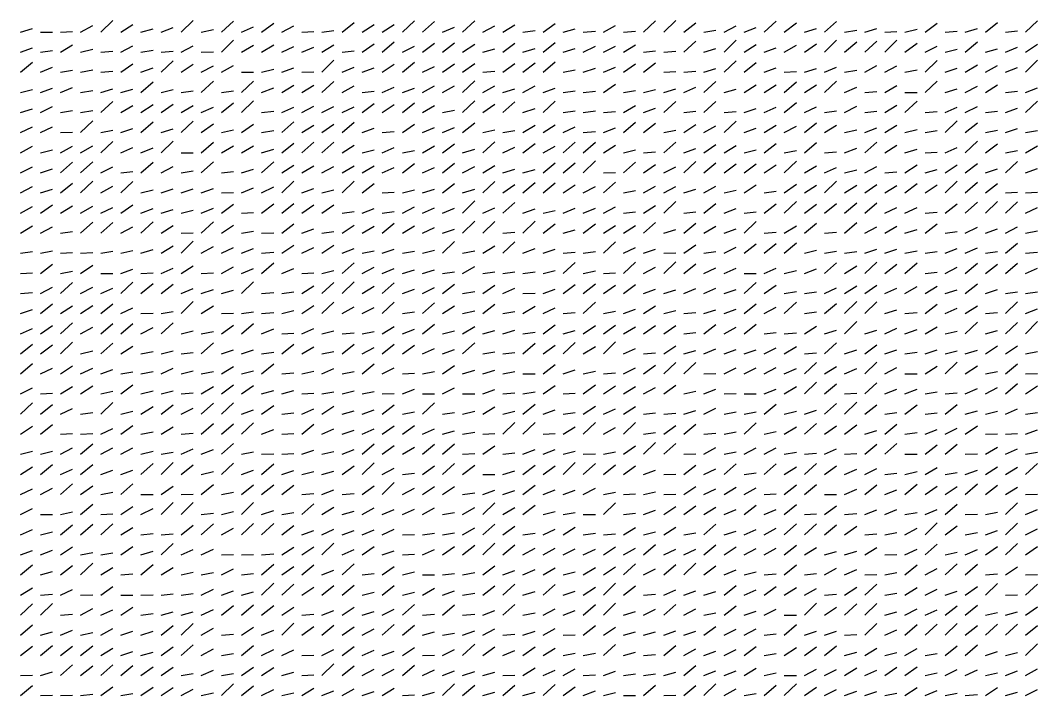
# Model space of a CAD drawing. Header units: metres. Extents: x -2 to 998, y 0 to 1382.
# Drawn here: x 745 to 998, y 0 to 167.9 of the extents above; entities that cross this region are included whole.
import ezdxf

# ---------------------------------------------------------------- set-up
doc = ezdxf.new("R2010")
doc.units = ezdxf.units.M

msp = doc.modelspace()

# ---------------------------------------------------------------- linework, layer by layer
for p, q in [((765, 165), (768, 167.9)), ((785, 165), (788, 167.9)), ((795, 165), (798, 167.7)), ((805, 165), (808, 167.2)), ((825, 165), (828, 167.4)), ((840, 165), (843, 167.8)), ((845, 165), (848, 167.6)), ((855, 165), (858, 167.8)), ((875, 165), (878, 167.1)), ((900, 165), (903, 167.8)), ((905, 165), (908, 167.9)), ((910, 165), (913, 167.3)), ((930, 165), (933, 167.7)), ((935, 165), (938, 167.3)), ((945, 165), (948, 167.6)), ((970, 165), (973, 167.2)), ((985, 165), (988, 167.4)), ((995, 165), (998, 167.8)), ((745, 165), (748, 165.9)), ((750, 165), (753, 165)), ((755, 165), (758, 165.1)), ((760, 165), (763, 166.6)), ((770, 165), (773, 166.9)), ((775, 165), (778, 165.8)), ((780, 165), (783, 166.1)), ((790, 165), (793, 165.6)), ((800, 165), (803, 166.3)), ((810, 165), (813, 166.5)), ((815, 165), (818, 165.1)), ((820, 165), (823, 165.4)), ((830, 165), (833, 166.9)), ((835, 165), (838, 166.9)), ((850, 165), (853, 166.2)), ((860, 165), (863, 166.5)), ((865, 165), (868, 166.8)), ((870, 165), (873, 165.4)), ((880, 165), (883, 165.8)), ((885, 165), (888, 165.2)), ((890, 165), (893, 166.6)), ((895, 165), (898, 165.2)), ((915, 165), (918, 165.5)), ((920, 165), (923, 166.5)), ((925, 165), (928, 166.1)), ((940, 165), (943, 165.9)), ((950, 165), (953, 165.5)), ((955, 165), (958, 165.9)), ((960, 165), (963, 165.1)), ((965, 165), (968, 165.7)), ((975, 165), (978, 165.2)), ((980, 165), (983, 165.9)), ((990, 165), (993, 165.3)), ((795, 160), (798, 163)), ((830, 160), (833, 162.1)), ((835, 160), (838, 162.6)), ((845, 160), (848, 162.2)), ((850, 160), (853, 162.3)), ((855, 160), (858, 162)), ((865, 160), (868, 162.2)), ((875, 160), (878, 162.4)), ((910, 160), (913, 162.7)), ((920, 160), (923, 163)), ((940, 160), (943, 162.1)), ((945, 160), (948, 163)), ((950, 160), (953, 162.6)), ((955, 160), (958, 162.7)), ((960, 160), (963, 163)), ((965, 160), (968, 162.2)), ((980, 160), (983, 162.6)), ((995, 160), (998, 162)), ((745, 160), (748, 161.1)), ((750, 160), (753, 160.4)), ((755, 160), (758, 161.8)), ((760, 160), (763, 160.7)), ((765, 160), (768, 160.2)), ((770, 160), (773, 161.6)), ((775, 160), (778, 160.5)), ((780, 160), (783, 160.2)), ((785, 160), (788, 161.6)), ((790, 160), (793, 160.1)), ((800, 160), (803, 161.7)), ((805, 160), (808, 161.8)), ((810, 160), (813, 161.4)), ((815, 160), (818, 161.2)), ((820, 160), (823, 161.8)), ((825, 160), (828, 160.3)), ((840, 160), (843, 161.5)), ((860, 160), (863, 160.8)), ((870, 160), (873, 160.9)), ((880, 160), (883, 160.9)), ((885, 160), (888, 161.5)), ((890, 160), (893, 161.5)), ((895, 160), (898, 161.8)), ((900, 160), (903, 160.3)), ((905, 160), (908, 160.2)), ((915, 160), (918, 160.9)), ((925, 160), (928, 161.9)), ((930, 160), (933, 161.1)), ((935, 160), (938, 161.7)), ((970, 160), (973, 161.5)), ((975, 160), (978, 160.7)), ((985, 160), (988, 160.8)), ((990, 160), (993, 161.2)), ((745, 155), (748, 157.5)), ((770, 155), (773, 157.1)), ((780, 155), (783, 157.8)), ((785, 155), (788, 157)), ((820, 155), (823, 158)), ((835, 155), (838, 157)), ((840, 155), (843, 157.5)), ((850, 155), (853, 157.1)), ((855, 155), (858, 157.2)), ((865, 155), (868, 157.2)), ((870, 155), (873, 157.3)), ((875, 155), (878, 157.6)), ((895, 155), (898, 157.1)), ((900, 155), (903, 157.3)), ((920, 155), (923, 157.8)), ((925, 155), (928, 157.4)), ((970, 155), (973, 157.9)), ((995, 155), (998, 158)), ((750, 155), (753, 156.3)), ((755, 155), (758, 155.5)), ((760, 155), (763, 155.6)), ((765, 155), (768, 155.3)), ((775, 155), (778, 156.1)), ((790, 155), (793, 156.6)), ((795, 155), (798, 156.7)), ((800, 155), (803, 155)), ((805, 155), (808, 155.8)), ((810, 155), (813, 156.1)), ((815, 155), (818, 155.1)), ((825, 155), (828, 156.3)), ((830, 155), (833, 156.1)), ((845, 155), (848, 156.4)), ((860, 155), (863, 155.3)), ((880, 155), (883, 155.6)), ((885, 155), (888, 156)), ((890, 155), (893, 156.3)), ((905, 155), (908, 155.2)), ((910, 155), (913, 155.3)), ((915, 155), (918, 155.9)), ((930, 155), (933, 156.1)), ((935, 155), (938, 155.2)), ((940, 155), (943, 155.9)), ((945, 155), (948, 156.3)), ((950, 155), (953, 155.5)), ((955, 155), (958, 156.7)), ((960, 155), (963, 156.6)), ((965, 155), (968, 155.6)), ((975, 155), (978, 156)), ((980, 155), (983, 156.8)), ((985, 155), (988, 156.7)), ((990, 155), (993, 156.2)), ((775, 150), (778, 152.6)), ((790, 150), (793, 152.8)), ((800, 150), (803, 152.8)), ((810, 150), (813, 151.8)), ((815, 150), (818, 151.8)), ((820, 150), (823, 152.7)), ((855, 150), (858, 152.9)), ((890, 150), (893, 152)), ((915, 150), (918, 152.7)), ((925, 150), (928, 151.9)), ((930, 150), (933, 151.9)), ((935, 150), (938, 152.6)), ((940, 150), (943, 151.9)), ((945, 150), (948, 152.8)), ((970, 150), (973, 152.8)), ((985, 150), (988, 151.9)), ((745, 150), (748, 150.7)), ((750, 150), (753, 151)), ((755, 150), (758, 151.2)), ((760, 150), (763, 150.5)), ((765, 150), (768, 150.9)), ((770, 150), (773, 150.8)), ((780, 150), (783, 150.7)), ((785, 150), (788, 150.4)), ((795, 150), (798, 150.4)), ((805, 150), (808, 151.1)), ((825, 150), (828, 151.6)), ((830, 150), (833, 150.3)), ((835, 150), (838, 151.3)), ((840, 150), (843, 151)), ((845, 150), (848, 151.6)), ((850, 150), (853, 151.6)), ((860, 150), (863, 151.6)), ((865, 150), (868, 150.9)), ((870, 150), (873, 151.6)), ((875, 150), (878, 151)), ((880, 150), (883, 150.4)), ((885, 150), (888, 150.3)), ((895, 150), (898, 150.5)), ((900, 150), (903, 150.7)), ((905, 150), (908, 150.9)), ((910, 150), (913, 151.3)), ((920, 150), (923, 150.8)), ((950, 150), (953, 151.3)), ((955, 150), (958, 150.2)), ((960, 150), (963, 151.7)), ((965, 150), (968, 150)), ((975, 150), (978, 150.9)), ((980, 150), (983, 151.5)), ((990, 150), (993, 150.3)), ((995, 150), (998, 151.1)), ((765, 145), (768, 147.7)), ((775, 145), (778, 147)), ((780, 145), (783, 147.1)), ((795, 145), (798, 147.4)), ((800, 145), (803, 147.9)), ((830, 145), (833, 147.2)), ((835, 145), (838, 147)), ((840, 145), (843, 147.4)), ((855, 145), (858, 147.9)), ((860, 145), (863, 147.1)), ((865, 145), (868, 147.6)), ((875, 145), (878, 147.8)), ((905, 145), (908, 147.7)), ((915, 145), (918, 147.7)), ((935, 145), (938, 147.5)), ((960, 145), (963, 146.8)), ((965, 145), (968, 147.8)), ((995, 145), (998, 147.8)), ((745, 145), (748, 145.9)), ((750, 145), (753, 146.5)), ((755, 145), (758, 145.5)), ((760, 145), (763, 145.5)), ((770, 145), (773, 146.7)), ((785, 145), (788, 146.7)), ((790, 145), (793, 146.3)), ((805, 145), (808, 145.3)), ((810, 145), (813, 146.3)), ((815, 145), (818, 146.6)), ((820, 145), (823, 146.5)), ((825, 145), (828, 146.4)), ((845, 145), (848, 146.7)), ((850, 145), (853, 145.6)), ((870, 145), (873, 146)), ((880, 145), (883, 145.4)), ((885, 145), (888, 145.4)), ((890, 145), (893, 145.2)), ((895, 145), (898, 146.7)), ((900, 145), (903, 146.1)), ((910, 145), (913, 145.3)), ((920, 145), (923, 145.2)), ((925, 145), (928, 146)), ((930, 145), (933, 146.3)), ((940, 145), (943, 146.4)), ((945, 145), (948, 145.4)), ((950, 145), (953, 146.6)), ((955, 145), (958, 145.3)), ((970, 145), (973, 145.2)), ((975, 145), (978, 146.3)), ((980, 145), (983, 146.5)), ((985, 145), (988, 145.3)), ((990, 145), (993, 146.1)), ((760, 140), (763, 142.9)), ((775, 140), (778, 142.7)), ((785, 140), (788, 142.8)), ((790, 140), (793, 142.2)), ((800, 140), (803, 142.1)), ((810, 140), (813, 142.7)), ((815, 140), (818, 141.8)), ((820, 140), (823, 142.1)), ((825, 140), (828, 142.6)), ((840, 140), (843, 142.1)), ((855, 140), (858, 142.4)), ((870, 140), (873, 141.8)), ((875, 140), (878, 141.9)), ((895, 140), (898, 142.6)), ((900, 140), (903, 142.3)), ((910, 140), (913, 142)), ((915, 140), (918, 141.7)), ((920, 140), (923, 142.8)), ((930, 140), (933, 141.8)), ((940, 140), (943, 142.4)), ((945, 140), (948, 141.8)), ((960, 140), (963, 141.8)), ((975, 140), (978, 142.9)), ((980, 140), (983, 142.4)), ((745, 140), (748, 141.4)), ((750, 140), (753, 141.4)), ((755, 140), (758, 140.1)), ((765, 140), (768, 140.6)), ((770, 140), (773, 141)), ((780, 140), (783, 140.9)), ((795, 140), (798, 140.7)), ((805, 140), (808, 140.5)), ((830, 140), (833, 141.1)), ((835, 140), (838, 140.3)), ((845, 140), (848, 141.3)), ((850, 140), (853, 141.3)), ((860, 140), (863, 140.7)), ((865, 140), (868, 140.5)), ((880, 140), (883, 141.4)), ((885, 140), (888, 140.3)), ((890, 140), (893, 141.2)), ((905, 140), (908, 140.6)), ((925, 140), (928, 141.1)), ((935, 140), (938, 141.6)), ((950, 140), (953, 140.7)), ((955, 140), (958, 141.2)), ((965, 140), (968, 140.8)), ((970, 140), (973, 140.5)), ((985, 140), (988, 140.6)), ((990, 140), (993, 141)), ((995, 140), (998, 140.5)), ((760, 135), (763, 136.7)), ((765, 135), (768, 137.8)), ((780, 135), (783, 137.9)), ((790, 135), (793, 137.6)), ((795, 135), (798, 136.7)), ((800, 135), (803, 136.7)), ((810, 135), (813, 137.4)), ((815, 135), (818, 137.6)), ((820, 135), (823, 137.6)), ((825, 135), (828, 136.9)), ((845, 135), (848, 136.7)), ((850, 135), (853, 137.2)), ((860, 135), (863, 137.7)), ((870, 135), (873, 137.3)), ((880, 135), (883, 137.6)), ((885, 135), (888, 137.6)), ((890, 135), (893, 136.9)), ((905, 135), (908, 137.6)), ((915, 135), (918, 137)), ((920, 135), (923, 136.8)), ((930, 135), (933, 137.3)), ((940, 135), (943, 137.5)), ((955, 135), (958, 137.6)), ((960, 135), (963, 136.9)), ((980, 135), (983, 137.9)), ((985, 135), (988, 137.2)), ((995, 135), (998, 136.7)), ((745, 135), (748, 136.6)), ((750, 135), (753, 135.7)), ((755, 135), (758, 136.6)), ((770, 135), (773, 136.3)), ((775, 135), (778, 136.2)), ((785, 135), (788, 135)), ((805, 135), (808, 135.9)), ((830, 135), (833, 135.7)), ((835, 135), (838, 136.3)), ((840, 135), (843, 135.5)), ((855, 135), (858, 135.9)), ((865, 135), (868, 136.4)), ((875, 135), (878, 136.6)), ((895, 135), (898, 135.7)), ((900, 135), (903, 135.2)), ((910, 135), (913, 136)), ((925, 135), (928, 135.7)), ((935, 135), (938, 135.5)), ((945, 135), (948, 135.2)), ((950, 135), (953, 136.1)), ((965, 135), (968, 135.9)), ((970, 135), (973, 135.1)), ((975, 135), (978, 136.3)), ((990, 135), (993, 135.5)), ((755, 130), (758, 132.6)), ((760, 130), (763, 132.7)), ((775, 130), (778, 132.6)), ((780, 130), (783, 131.6)), ((790, 130), (793, 132.7)), ((805, 130), (808, 132.7)), ((810, 130), (813, 131.9)), ((815, 130), (818, 131.7)), ((820, 130), (823, 131.6)), ((825, 130), (828, 131.7)), ((830, 130), (833, 131.7)), ((840, 130), (843, 132.3)), ((850, 130), (853, 132.4)), ((855, 130), (858, 131.6)), ((860, 130), (863, 131.8)), ((875, 130), (878, 132.5)), ((880, 130), (883, 132.5)), ((885, 130), (888, 133)), ((895, 130), (898, 132.6)), ((900, 130), (903, 132.1)), ((910, 130), (913, 132.8)), ((915, 130), (918, 132.5)), ((920, 130), (923, 132.2)), ((925, 130), (928, 132.2)), ((930, 130), (933, 132)), ((935, 130), (938, 132.9)), ((940, 130), (943, 131.7)), ((955, 130), (958, 131.6)), ((965, 130), (968, 132)), ((975, 130), (978, 132)), ((980, 130), (983, 132.3)), ((990, 130), (993, 132.8)), ((745, 130), (748, 131.5)), ((750, 130), (753, 131)), ((765, 130), (768, 131.5)), ((770, 130), (773, 130.3)), ((785, 130), (788, 130.5)), ((795, 130), (798, 130.3)), ((800, 130), (803, 130.9)), ((835, 130), (838, 131.3)), ((845, 130), (848, 131.3)), ((865, 130), (868, 130.9)), ((870, 130), (873, 130.8)), ((890, 130), (893, 130.1)), ((905, 130), (908, 131.5)), ((945, 130), (948, 131.3)), ((950, 130), (953, 130.7)), ((960, 130), (963, 130.2)), ((970, 130), (973, 130.8)), ((985, 130), (988, 131)), ((995, 130), (998, 131.1)), ((745, 125), (748, 126.6)), ((755, 125), (758, 127.4)), ((760, 125), (763, 127.9)), ((765, 125), (768, 126.7)), ((770, 125), (773, 127.8)), ((805, 125), (808, 126.5)), ((810, 125), (813, 127.9)), ((825, 125), (828, 127.9)), ((830, 125), (833, 127.3)), ((850, 125), (853, 127.3)), ((860, 125), (863, 127.8)), ((865, 125), (868, 127.1)), ((870, 125), (873, 127.6)), ((875, 125), (878, 127.5)), ((880, 125), (883, 127)), ((885, 125), (888, 126.6)), ((890, 125), (893, 127.7)), ((900, 125), (903, 126.7)), ((905, 125), (908, 126.6)), ((915, 125), (918, 126.7)), ((925, 125), (928, 127)), ((935, 125), (938, 127.2)), ((940, 125), (943, 126.9)), ((945, 125), (948, 127.9)), ((950, 125), (953, 126.9)), ((955, 125), (958, 127.1)), ((960, 125), (963, 126.8)), ((965, 125), (968, 127.3)), ((970, 125), (973, 127)), ((975, 125), (978, 127.9)), ((980, 125), (983, 127.7)), ((985, 125), (988, 127.3)), ((750, 125), (753, 125.9)), ((775, 125), (778, 125.8)), ((780, 125), (783, 126)), ((785, 125), (788, 126)), ((790, 125), (793, 126.1)), ((795, 125), (798, 125.1)), ((800, 125), (803, 126.3)), ((815, 125), (818, 126.1)), ((820, 125), (823, 125.8)), ((835, 125), (838, 125.2)), ((840, 125), (843, 125.8)), ((845, 125), (848, 125.9)), ((855, 125), (858, 125.9)), ((895, 125), (898, 125.6)), ((910, 125), (913, 125.9)), ((920, 125), (923, 125.7)), ((930, 125), (933, 125.4)), ((990, 125), (993, 125.2)), ((995, 125), (998, 125.2)), ((745, 120), (748, 121.6)), ((750, 120), (753, 122)), ((755, 120), (758, 121.8)), ((760, 120), (763, 121.7)), ((770, 120), (773, 122)), ((795, 120), (798, 122.2)), ((805, 120), (808, 122.3)), ((810, 120), (813, 122.4)), ((815, 120), (818, 122)), ((820, 120), (823, 122)), ((840, 120), (843, 121.5)), ((855, 120), (858, 123)), ((865, 120), (868, 122.6)), ((890, 120), (893, 121.5)), ((900, 120), (903, 121.9)), ((905, 120), (908, 122.9)), ((915, 120), (918, 122.4)), ((930, 120), (933, 122.3)), ((935, 120), (938, 122.9)), ((940, 120), (943, 122.2)), ((945, 120), (948, 122.4)), ((950, 120), (953, 122.5)), ((955, 120), (958, 122.5)), ((975, 120), (978, 122.3)), ((980, 120), (983, 122.7)), ((985, 120), (988, 122.9)), ((990, 120), (993, 122.8)), ((765, 120), (768, 121.4)), ((775, 120), (778, 121.1)), ((780, 120), (783, 120.9)), ((785, 120), (788, 120.7)), ((790, 120), (793, 121.2)), ((800, 120), (803, 120.1)), ((825, 120), (828, 120.4)), ((830, 120), (833, 121.1)), ((835, 120), (838, 120.4)), ((845, 120), (848, 121.3)), ((850, 120), (853, 121.2)), ((860, 120), (863, 121.3)), ((870, 120), (873, 121)), ((875, 120), (878, 120.6)), ((880, 120), (883, 121.2)), ((885, 120), (888, 121.2)), ((895, 120), (898, 120.3)), ((910, 120), (913, 120.3)), ((920, 120), (923, 121.1)), ((925, 120), (928, 120.3)), ((960, 120), (963, 121.4)), ((965, 120), (968, 121.4)), ((970, 120), (973, 120.2)), ((995, 120), (998, 121.4)), ((745, 115), (748, 116.8)), ((750, 115), (753, 116.6)), ((760, 115), (763, 117.7)), ((765, 115), (768, 117.6)), ((770, 115), (773, 116.6)), ((775, 115), (778, 117.8)), ((780, 115), (783, 116.9)), ((790, 115), (793, 117.8)), ((795, 115), (798, 117)), ((810, 115), (813, 117.3)), ((825, 115), (828, 117)), ((830, 115), (833, 116.7)), ((835, 115), (838, 117.5)), ((840, 115), (843, 116.8)), ((845, 115), (848, 116.4)), ((855, 115), (858, 118)), ((860, 115), (863, 117.9)), ((870, 115), (873, 118)), ((875, 115), (878, 117.3)), ((885, 115), (888, 117.3)), ((890, 115), (893, 116.9)), ((895, 115), (898, 116.9)), ((900, 115), (903, 117.6)), ((910, 115), (913, 117.5)), ((915, 115), (918, 116.7)), ((925, 115), (928, 117.9)), ((935, 115), (938, 116.8)), ((940, 115), (943, 117.5)), ((950, 115), (953, 117.6)), ((955, 115), (958, 116.6)), ((960, 115), (963, 116.7)), ((970, 115), (973, 117.3)), ((980, 115), (983, 116.5)), ((990, 115), (993, 116.6)), ((755, 115), (758, 115.4)), ((785, 115), (788, 115.1)), ((800, 115), (803, 115.5)), ((805, 115), (808, 115.1)), ((815, 115), (818, 116.1)), ((820, 115), (823, 115.4)), ((850, 115), (853, 116)), ((865, 115), (868, 115.2)), ((880, 115), (883, 115.8)), ((905, 115), (908, 115.9)), ((920, 115), (923, 116.1)), ((930, 115), (933, 115.2)), ((945, 115), (948, 115.2)), ((965, 115), (968, 115.9)), ((975, 115), (978, 115.4)), ((985, 115), (988, 116.1)), ((995, 115), (998, 115.6)), ((780, 110), (783, 111.8)), ((785, 110), (788, 113)), ((790, 110), (793, 111.7)), ((795, 110), (798, 111.4)), ((810, 110), (813, 112)), ((815, 110), (818, 111.4)), ((820, 110), (823, 112)), ((850, 110), (853, 112.9)), ((860, 110), (863, 111.8)), ((865, 110), (868, 112.8)), ((890, 110), (893, 112.8)), ((895, 110), (898, 111.4)), ((910, 110), (913, 112.1)), ((920, 110), (923, 111.5)), ((925, 110), (928, 112.3)), ((930, 110), (933, 112.4)), ((935, 110), (938, 112.6)), ((990, 110), (993, 112.5)), ((745, 110), (748, 110.4)), ((750, 110), (753, 110.6)), ((755, 110), (758, 110.2)), ((760, 110), (763, 110.2)), ((765, 110), (768, 110.5)), ((770, 110), (773, 110.7)), ((775, 110), (778, 110.9)), ((800, 110), (803, 111.2)), ((805, 110), (808, 110.3)), ((825, 110), (828, 111.2)), ((830, 110), (833, 110.6)), ((835, 110), (838, 111)), ((840, 110), (843, 110.5)), ((845, 110), (848, 110.8)), ((855, 110), (858, 110.6)), ((870, 110), (873, 111.2)), ((875, 110), (878, 111)), ((880, 110), (883, 110.3)), ((885, 110), (888, 110.4)), ((900, 110), (903, 111)), ((905, 110), (908, 110.1)), ((915, 110), (918, 110.4)), ((940, 110), (943, 110.8)), ((945, 110), (948, 110.5)), ((950, 110), (953, 110.4)), ((955, 110), (958, 111)), ((960, 110), (963, 111)), ((965, 110), (968, 110.6)), ((970, 110), (973, 110.4)), ((975, 110), (978, 111.2)), ((980, 110), (983, 111.3)), ((985, 110), (988, 110.4)), ((995, 110), (998, 110.3)), ((750, 105), (753, 107.3)), ((760, 105), (763, 107)), ((780, 105), (783, 106.3)), ((785, 105), (788, 106.9)), ((795, 105), (798, 106.6)), ((805, 105), (808, 107.6)), ((825, 105), (828, 107.6)), ((830, 105), (833, 106.5)), ((855, 105), (858, 106.7)), ((880, 105), (883, 107.7)), ((895, 105), (898, 107.8)), ((900, 105), (903, 106.5)), ((905, 105), (908, 107.9)), ((910, 105), (913, 107.4)), ((915, 105), (918, 106.4)), ((920, 105), (923, 106.3)), ((930, 105), (933, 106.3)), ((945, 105), (948, 107.6)), ((950, 105), (953, 106.9)), ((955, 105), (958, 107.8)), ((960, 105), (963, 107.3)), ((965, 105), (968, 107.6)), ((975, 105), (978, 106.5)), ((980, 105), (983, 107.5)), ((985, 105), (988, 107.3)), ((990, 105), (993, 107.5)), ((995, 105), (998, 106.3)), ((745, 105), (748, 105.1)), ((755, 105), (758, 105.5)), ((765, 105), (768, 105)), ((770, 105), (773, 106)), ((775, 105), (778, 105.1)), ((790, 105), (793, 105.1)), ((800, 105), (803, 106.2)), ((810, 105), (813, 106.2)), ((815, 105), (818, 105.1)), ((820, 105), (823, 105.7)), ((835, 105), (838, 106.2)), ((840, 105), (843, 105.9)), ((845, 105), (848, 105.9)), ((850, 105), (853, 105.4)), ((860, 105), (863, 105.4)), ((865, 105), (868, 105.4)), ((870, 105), (873, 105.4)), ((875, 105), (878, 105.7)), ((885, 105), (888, 105.6)), ((890, 105), (893, 105.1)), ((925, 105), (928, 105)), ((935, 105), (938, 105.7)), ((940, 105), (943, 106.1)), ((970, 105), (973, 105.3)), ((750, 100), (753, 101.6)), ((755, 100), (758, 102.7)), ((760, 100), (763, 101.6)), ((765, 100), (768, 101.3)), ((770, 100), (773, 102.8)), ((775, 100), (778, 102.5)), ((780, 100), (783, 102.3)), ((785, 100), (788, 101.2)), ((800, 100), (803, 102.9)), ((815, 100), (818, 101.9)), ((820, 100), (823, 102.7)), ((825, 100), (828, 102.9)), ((830, 100), (833, 101.8)), ((835, 100), (838, 102.6)), ((845, 100), (848, 101.5)), ((850, 100), (853, 102.3)), ((860, 100), (863, 102.1)), ((865, 100), (868, 101.3)), ((880, 100), (883, 102.2)), ((885, 100), (888, 102.4)), ((890, 100), (893, 102.1)), ((895, 100), (898, 102.2)), ((910, 100), (913, 101.2)), ((915, 100), (918, 101.3)), ((925, 100), (928, 102.7)), ((930, 100), (933, 102.1)), ((945, 100), (948, 101.4)), ((950, 100), (953, 101.9)), ((955, 100), (958, 102.1)), ((960, 100), (963, 101.3)), ((965, 100), (968, 101.7)), ((970, 100), (973, 101.8)), ((980, 100), (983, 102.4)), ((745, 100), (748, 100.2)), ((790, 100), (793, 101)), ((795, 100), (798, 100.8)), ((805, 100), (808, 100.2)), ((810, 100), (813, 100.4)), ((840, 100), (843, 101.1)), ((855, 100), (858, 100.5)), ((870, 100), (873, 100.1)), ((875, 100), (878, 101.1)), ((900, 100), (903, 101.1)), ((905, 100), (908, 100.9)), ((920, 100), (923, 101)), ((935, 100), (938, 100.5)), ((940, 100), (943, 100.4)), ((975, 100), (978, 100.9)), ((985, 100), (988, 101)), ((990, 100), (993, 100.4)), ((995, 100), (998, 100.4)), ((750, 95), (753, 97.4)), ((755, 95), (758, 96.9)), ((760, 95), (763, 97)), ((765, 95), (768, 97.4)), ((770, 95), (773, 96.4)), ((785, 95), (788, 98)), ((790, 95), (793, 96.9)), ((815, 95), (818, 97)), ((820, 95), (823, 97.8)), ((825, 95), (828, 96.7)), ((830, 95), (833, 96.5)), ((835, 95), (838, 97.8)), ((845, 95), (848, 97.7)), ((850, 95), (853, 96.9)), ((860, 95), (863, 97.3)), ((870, 95), (873, 96.8)), ((875, 95), (878, 96.4)), ((885, 95), (888, 97.8)), ((900, 95), (903, 96.9)), ((925, 95), (928, 97.4)), ((930, 95), (933, 96.6)), ((935, 95), (938, 97.8)), ((945, 95), (948, 97.5)), ((950, 95), (953, 98)), ((955, 95), (958, 97.9)), ((970, 95), (973, 97.3)), ((975, 95), (978, 96.3)), ((980, 95), (983, 96.9)), ((990, 95), (993, 97.9)), ((995, 95), (998, 96.2)), ((745, 95), (748, 96)), ((775, 95), (778, 95.1)), ((780, 95), (783, 95.5)), ((795, 95), (798, 95.1)), ((800, 95), (803, 95.4)), ((805, 95), (808, 95.3)), ((810, 95), (813, 95.8)), ((840, 95), (843, 95.4)), ((855, 95), (858, 95.7)), ((865, 95), (868, 95.5)), ((880, 95), (883, 95.3)), ((890, 95), (893, 95.6)), ((895, 95), (898, 96.1)), ((905, 95), (908, 95.8)), ((910, 95), (913, 95.3)), ((915, 95), (918, 95.9)), ((920, 95), (923, 96.1)), ((940, 95), (943, 95.4)), ((960, 95), (963, 95.9)), ((965, 95), (968, 95.3)), ((985, 95), (988, 95.3)), ((745, 90), (748, 91.3)), ((750, 90), (753, 92)), ((755, 90), (758, 92.7)), ((760, 90), (763, 91.6)), ((765, 90), (768, 92.5)), ((770, 90), (773, 92.5)), ((775, 90), (778, 91.5)), ((780, 90), (783, 92.7)), ((795, 90), (798, 92.1)), ((800, 90), (803, 92.5)), ((805, 90), (808, 91.2)), ((815, 90), (818, 91.3)), ((835, 90), (838, 91.8)), ((840, 90), (843, 91.1)), ((845, 90), (848, 92.4)), ((855, 90), (858, 91.8)), ((875, 90), (878, 92.2)), ((885, 90), (888, 92)), ((890, 90), (893, 92.1)), ((895, 90), (898, 91.7)), ((900, 90), (903, 92)), ((905, 90), (908, 92)), ((915, 90), (918, 92.3)), ((920, 90), (923, 91.6)), ((925, 90), (928, 92.4)), ((940, 90), (943, 91.9)), ((950, 90), (953, 93)), ((960, 90), (963, 91.4)), ((970, 90), (973, 91.7)), ((980, 90), (983, 92.9)), ((990, 90), (993, 92.8)), ((995, 90), (998, 93)), ((785, 90), (788, 90.7)), ((790, 90), (793, 90.5)), ((810, 90), (813, 90.1)), ((820, 90), (823, 90.7)), ((825, 90), (828, 90.2)), ((830, 90), (833, 90.5)), ((850, 90), (853, 90.7)), ((860, 90), (863, 90.8)), ((865, 90), (868, 90.9)), ((870, 90), (873, 90.4)), ((880, 90), (883, 90.8)), ((910, 90), (913, 90.3)), ((930, 90), (933, 90.3)), ((935, 90), (938, 90.2)), ((945, 90), (948, 90.9)), ((955, 90), (958, 90.9)), ((965, 90), (968, 91)), ((975, 90), (978, 90.6)), ((985, 90), (988, 90.8)), ((745, 85), (748, 87.4)), ((750, 85), (753, 87.2)), ((755, 85), (758, 87.9)), ((765, 85), (768, 87.6)), ((770, 85), (773, 86.9)), ((790, 85), (793, 87.7)), ((810, 85), (813, 87.4)), ((815, 85), (818, 86.7)), ((825, 85), (828, 87.4)), ((830, 85), (833, 86.6)), ((835, 85), (838, 87.4)), ((840, 85), (843, 87.1)), ((845, 85), (848, 86.3)), ((850, 85), (853, 86.1)), ((855, 85), (858, 87.7)), ((870, 85), (873, 87.6)), ((875, 85), (878, 87.1)), ((880, 85), (883, 87.8)), ((885, 85), (888, 86.8)), ((890, 85), (893, 88)), ((895, 85), (898, 86.3)), ((905, 85), (908, 87)), ((915, 85), (918, 86.2)), ((920, 85), (923, 86.1)), ((930, 85), (933, 86.5)), ((935, 85), (938, 86.8)), ((945, 85), (948, 87.7)), ((955, 85), (958, 87.2)), ((985, 85), (988, 87)), ((990, 85), (993, 87)), ((760, 85), (763, 85.7)), ((775, 85), (778, 85.6)), ((780, 85), (783, 85.7)), ((785, 85), (788, 85.3)), ((795, 85), (798, 86)), ((800, 85), (803, 86)), ((805, 85), (808, 85.4)), ((820, 85), (823, 85.6)), ((860, 85), (863, 85.5)), ((865, 85), (868, 85.3)), ((900, 85), (903, 85.2)), ((910, 85), (913, 85.8)), ((925, 85), (928, 86)), ((940, 85), (943, 85.2)), ((950, 85), (953, 86)), ((960, 85), (963, 86)), ((965, 85), (968, 85.4)), ((970, 85), (973, 86)), ((975, 85), (978, 85.7)), ((980, 85), (983, 85.9)), ((995, 85), (998, 85.6)), ((745, 80), (748, 82.6)), ((750, 80), (753, 81.4)), ((755, 80), (758, 82)), ((760, 80), (763, 81.4)), ((765, 80), (768, 81.1)), ((780, 80), (783, 81.4)), ((795, 80), (798, 81.8)), ((805, 80), (808, 82.5)), ((820, 80), (823, 81.3)), ((830, 80), (833, 82.5)), ((835, 80), (838, 81.5)), ((850, 80), (853, 82.1)), ((875, 80), (878, 82.3)), ((880, 80), (883, 81)), ((895, 80), (898, 81.5)), ((900, 80), (903, 82.2)), ((905, 80), (908, 82.8)), ((910, 80), (913, 82.8)), ((920, 80), (923, 81.5)), ((925, 80), (928, 81.5)), ((930, 80), (933, 81.6)), ((935, 80), (938, 81.3)), ((940, 80), (943, 82.8)), ((945, 80), (948, 81.8)), ((950, 80), (953, 81.3)), ((955, 80), (958, 82.9)), ((960, 80), (963, 81.6)), ((970, 80), (973, 81.9)), ((975, 80), (978, 82.9)), ((980, 80), (983, 82)), ((990, 80), (993, 82.5)), ((770, 80), (773, 80.5)), ((775, 80), (778, 80.6)), ((785, 80), (788, 80.8)), ((790, 80), (793, 80.6)), ((800, 80), (803, 80.8)), ((810, 80), (813, 80.3)), ((815, 80), (818, 80.7)), ((825, 80), (828, 80.6)), ((840, 80), (843, 80.2)), ((845, 80), (848, 80.6)), ((855, 80), (858, 80.9)), ((860, 80), (863, 80.9)), ((865, 80), (868, 80.6)), ((870, 80), (873, 80)), ((885, 80), (888, 80.7)), ((890, 80), (893, 80.3)), ((915, 80), (918, 80.1)), ((965, 80), (968, 80)), ((985, 80), (988, 80.6)), ((995, 80), (998, 80.1)), ((745, 75), (748, 76.5)), ((755, 75), (758, 76.9)), ((760, 75), (763, 77)), ((770, 75), (773, 77.3)), ((790, 75), (793, 76.9)), ((795, 75), (798, 77.3)), ((800, 75), (803, 77.1)), ((805, 75), (808, 75.9)), ((810, 75), (813, 75.9)), ((840, 75), (843, 76.2)), ((850, 75), (853, 76.5)), ((860, 75), (863, 76.1)), ((875, 75), (878, 77.1)), ((885, 75), (888, 77.3)), ((890, 75), (893, 77)), ((895, 75), (898, 76.9)), ((900, 75), (903, 76.6)), ((905, 75), (908, 77.2)), ((915, 75), (918, 76.2)), ((930, 75), (933, 76.2)), ((935, 75), (938, 76.9)), ((940, 75), (943, 77.9)), ((945, 75), (948, 77.5)), ((955, 75), (958, 77.8)), ((960, 75), (963, 76.2)), ((965, 75), (968, 76.2)), ((980, 75), (983, 76.4)), ((985, 75), (988, 76.6)), ((990, 75), (993, 77.6)), ((995, 75), (998, 77)), ((750, 75), (753, 75.2)), ((765, 75), (768, 75.7)), ((775, 75), (778, 75.8)), ((780, 75), (783, 75.8)), ((785, 75), (788, 75.3)), ((815, 75), (818, 75.2)), ((820, 75), (823, 75.5)), ((825, 75), (828, 75.8)), ((830, 75), (833, 75.6)), ((835, 75), (838, 75.1)), ((845, 75), (848, 75)), ((855, 75), (858, 75)), ((865, 75), (868, 75.3)), ((870, 75), (873, 75.5)), ((880, 75), (883, 75.2)), ((910, 75), (913, 75.7)), ((920, 75), (923, 75.1)), ((925, 75), (928, 75)), ((950, 75), (953, 75.2)), ((970, 75), (973, 75.5)), ((975, 75), (978, 75.3)), ((745, 70), (748, 72.8)), ((750, 70), (753, 72.4)), ((755, 70), (758, 71.4)), ((765, 70), (768, 72.9)), ((775, 70), (778, 71.9)), ((780, 70), (783, 72.3)), ((785, 70), (788, 71.5)), ((790, 70), (793, 72.7)), ((795, 70), (798, 72.8)), ((800, 70), (803, 71.1)), ((805, 70), (808, 72.1)), ((815, 70), (818, 71.3)), ((820, 70), (823, 72)), ((830, 70), (833, 71.1)), ((835, 70), (838, 72.3)), ((845, 70), (848, 72.8)), ((860, 70), (863, 71.8)), ((870, 70), (873, 72.5)), ((875, 70), (878, 71.1)), ((885, 70), (888, 72)), ((890, 70), (893, 71.3)), ((895, 70), (898, 71.9)), ((910, 70), (913, 70.9)), ((915, 70), (918, 71.5)), ((930, 70), (933, 72.5)), ((940, 70), (943, 71)), ((945, 70), (948, 72.6)), ((950, 70), (953, 73)), ((955, 70), (958, 72.3)), ((965, 70), (968, 72.3)), ((975, 70), (978, 72.4)), ((990, 70), (993, 71.3)), ((760, 70), (763, 70.4)), ((770, 70), (773, 70.7)), ((810, 70), (813, 70.3)), ((825, 70), (828, 70.8)), ((840, 70), (843, 70.6)), ((850, 70), (853, 70.4)), ((855, 70), (858, 70.7)), ((865, 70), (868, 70.7)), ((880, 70), (883, 70.4)), ((900, 70), (903, 70.3)), ((905, 70), (908, 70.2)), ((920, 70), (923, 70.6)), ((925, 70), (928, 70.6)), ((935, 70), (938, 70.7)), ((960, 70), (963, 70.4)), ((970, 70), (973, 70.3)), ((980, 70), (983, 70.8)), ((985, 70), (988, 70.7)), ((995, 70), (998, 70.4)), ((745, 65), (748, 67)), ((750, 65), (753, 67.4)), ((765, 65), (768, 66.4)), ((770, 65), (773, 67.2)), ((780, 65), (783, 66.8)), ((790, 65), (793, 67.7)), ((795, 65), (798, 67.6)), ((800, 65), (803, 67.8)), ((805, 65), (808, 66.2)), ((815, 65), (818, 67.5)), ((820, 65), (823, 66.3)), ((825, 65), (828, 66)), ((830, 65), (833, 66.3)), ((835, 65), (838, 67.1)), ((840, 65), (843, 67.2)), ((845, 65), (848, 66.3)), ((850, 65), (853, 65.8)), ((865, 65), (868, 67.9)), ((870, 65), (873, 67.9)), ((880, 65), (883, 66.8)), ((885, 65), (888, 67.9)), ((890, 65), (893, 66.7)), ((895, 65), (898, 67.9)), ((905, 65), (908, 67.2)), ((910, 65), (913, 67.5)), ((925, 65), (928, 67.8)), ((935, 65), (938, 66.8)), ((940, 65), (943, 67.7)), ((945, 65), (948, 67.1)), ((950, 65), (953, 67.3)), ((955, 65), (958, 65.9)), ((960, 65), (963, 67.5)), ((970, 65), (973, 66.2)), ((975, 65), (978, 66.5)), ((980, 65), (983, 67.1)), ((995, 65), (998, 66.1)), ((755, 65), (758, 65.2)), ((760, 65), (763, 65.2)), ((775, 65), (778, 65.6)), ((785, 65), (788, 65.3)), ((810, 65), (813, 65.2)), ((855, 65), (858, 65.5)), ((860, 65), (863, 65.2)), ((875, 65), (878, 65.2)), ((900, 65), (903, 65.4)), ((915, 65), (918, 65.3)), ((920, 65), (923, 65.6)), ((930, 65), (933, 65.7)), ((965, 65), (968, 65.4)), ((985, 65), (988, 65.1)), ((990, 65), (993, 65.2)), ((745, 60), (748, 60.8)), ((750, 60), (753, 60.8)), ((755, 60), (758, 61.6)), ((760, 60), (763, 62.6)), ((765, 60), (768, 61.6)), ((770, 60), (773, 61.6)), ((775, 60), (778, 60.8)), ((785, 60), (788, 61.4)), ((790, 60), (793, 61.2)), ((795, 60), (798, 62.7)), ((815, 60), (818, 61)), ((825, 60), (828, 61.2)), ((830, 60), (833, 62.6)), ((835, 60), (838, 62.2)), ((840, 60), (843, 61.8)), ((845, 60), (848, 62.5)), ((850, 60), (853, 62.6)), ((860, 60), (863, 62.1)), ((870, 60), (873, 61.2)), ((875, 60), (878, 61.2)), ((880, 60), (883, 60.8)), ((895, 60), (898, 62.1)), ((900, 60), (903, 62.9)), ((905, 60), (908, 62.7)), ((915, 60), (918, 61.7)), ((925, 60), (928, 61.6)), ((930, 60), (933, 61.6)), ((945, 60), (948, 61.4)), ((955, 60), (958, 62.5)), ((960, 60), (963, 62.7)), ((970, 60), (973, 62.4)), ((975, 60), (978, 62.5)), ((985, 60), (988, 61.8)), ((990, 60), (993, 61.4)), ((780, 60), (783, 60.5)), ((800, 60), (803, 60.6)), ((805, 60), (808, 60.1)), ((810, 60), (813, 60.2)), ((820, 60), (823, 60.7)), ((855, 60), (858, 60.2)), ((865, 60), (868, 60.4)), ((885, 60), (888, 60.1)), ((890, 60), (893, 60.6)), ((910, 60), (913, 60.1)), ((920, 60), (923, 60.6)), ((935, 60), (938, 60.5)), ((940, 60), (943, 60.3)), ((950, 60), (953, 60.2)), ((965, 60), (968, 60)), ((980, 60), (983, 60.1)), ((995, 60), (998, 60.5)), ((745, 55), (748, 56.9)), ((750, 55), (753, 57.5)), ((755, 55), (758, 56.3)), ((760, 55), (763, 57.5)), ((765, 55), (768, 56.1)), ((770, 55), (773, 56.1)), ((775, 55), (778, 57.7)), ((780, 55), (783, 58)), ((785, 55), (788, 57.4)), ((790, 55), (793, 55.7)), ((795, 55), (798, 57.8)), ((800, 55), (803, 56.1)), ((805, 55), (808, 57.6)), ((810, 55), (813, 56)), ((815, 55), (818, 55.7)), ((820, 55), (823, 55.8)), ((825, 55), (828, 57.1)), ((830, 55), (833, 57.9)), ((835, 55), (838, 56.6)), ((845, 55), (848, 57.1)), ((850, 55), (853, 57.7)), ((855, 55), (858, 57.3)), ((865, 55), (868, 55.9)), ((870, 55), (873, 57.3)), ((875, 55), (878, 57.1)), ((880, 55), (883, 58)), ((885, 55), (888, 57.7)), ((890, 55), (893, 57.4)), ((895, 55), (898, 57.1)), ((900, 55), (903, 56.1)), ((910, 55), (913, 57.3)), ((915, 55), (918, 56.4)), ((920, 55), (923, 57.6)), ((930, 55), (933, 57.6)), ((935, 55), (938, 56.9)), ((940, 55), (943, 57.7)), ((945, 55), (948, 57.1)), ((950, 55), (953, 56.3)), ((955, 55), (958, 56.5)), ((965, 55), (968, 55.7)), ((970, 55), (973, 56.7)), ((980, 55), (983, 56.1)), ((985, 55), (988, 56.9)), ((990, 55), (993, 56.8)), ((995, 55), (998, 57.7)), ((840, 55), (843, 55.3)), ((860, 55), (863, 55)), ((905, 55), (908, 55.1)), ((925, 55), (928, 55.4)), ((960, 55), (963, 55.3)), ((975, 55), (978, 55.5)), ((745, 50), (748, 51.4)), ((750, 50), (753, 51.6)), ((755, 50), (758, 52.7)), ((760, 50), (763, 52.2)), ((765, 50), (768, 50.6)), ((770, 50), (773, 52.7)), ((780, 50), (783, 52.1)), ((790, 50), (793, 52.5)), ((795, 50), (798, 50.6)), ((800, 50), (803, 52.4)), ((805, 50), (808, 52.4)), ((810, 50), (813, 52.3)), ((820, 50), (823, 51.2)), ((830, 50), (833, 52.2)), ((835, 50), (838, 53)), ((840, 50), (843, 51.6)), ((845, 50), (848, 52)), ((850, 50), (853, 52)), ((860, 50), (863, 51.1)), ((865, 50), (868, 51)), ((870, 50), (873, 52.3)), ((875, 50), (878, 51.2)), ((880, 50), (883, 51.1)), ((885, 50), (888, 51.6)), ((890, 50), (893, 50.6)), ((900, 50), (903, 50.7)), ((910, 50), (913, 52)), ((915, 50), (918, 51.4)), ((920, 50), (923, 51.8)), ((925, 50), (928, 51.7)), ((935, 50), (938, 52.4)), ((940, 50), (943, 52.5)), ((950, 50), (953, 51.3)), ((955, 50), (958, 52.4)), ((960, 50), (963, 51.2)), ((965, 50), (968, 52.6)), ((970, 50), (973, 52.1)), ((975, 50), (978, 52)), ((980, 50), (983, 52.7)), ((985, 50), (988, 52.3)), ((990, 50), (993, 51.8)), ((775, 50), (778, 50)), ((785, 50), (788, 50.1)), ((815, 50), (818, 50.3)), ((825, 50), (828, 50.3)), ((855, 50), (858, 50.4)), ((895, 50), (898, 50.2)), ((905, 50), (908, 50.1)), ((930, 50), (933, 50.2)), ((945, 50), (948, 50)), ((995, 50), (998, 50.1)), ((745, 45), (748, 46.5)), ((755, 45), (758, 45.7)), ((760, 45), (763, 47.6)), ((770, 45), (773, 47)), ((775, 45), (778, 46.5)), ((780, 45), (783, 48)), ((785, 45), (788, 48)), ((795, 45), (798, 45.8)), ((800, 45), (803, 48)), ((805, 45), (808, 46)), ((815, 45), (818, 47.7)), ((820, 45), (823, 46.9)), ((825, 45), (828, 45.9)), ((830, 45), (833, 46.7)), ((835, 45), (838, 46.3)), ((840, 45), (843, 46.4)), ((845, 45), (848, 46.7)), ((855, 45), (858, 46.8)), ((860, 45), (863, 47.9)), ((865, 45), (868, 46.8)), ((870, 45), (873, 47.4)), ((875, 45), (878, 45.8)), ((890, 45), (893, 47.9)), ((900, 45), (903, 46.1)), ((905, 45), (908, 47)), ((910, 45), (913, 47.2)), ((915, 45), (918, 46.9)), ((920, 45), (923, 46.3)), ((925, 45), (928, 47.4)), ((930, 45), (933, 46.3)), ((935, 45), (938, 47.5)), ((945, 45), (948, 47.2)), ((955, 45), (958, 46.2)), ((960, 45), (963, 46.3)), ((970, 45), (973, 46.3)), ((975, 45), (978, 47.6)), ((985, 45), (988, 45.6)), ((990, 45), (993, 47.9)), ((995, 45), (998, 46.3)), ((750, 45), (753, 45)), ((765, 45), (768, 45.2)), ((790, 45), (793, 45.4)), ((810, 45), (813, 45.5)), ((850, 45), (853, 45.5)), ((880, 45), (883, 45.5)), ((885, 45), (888, 45)), ((895, 45), (898, 45.4)), ((940, 45), (943, 45.2)), ((950, 45), (953, 45.3)), ((965, 45), (968, 45.5)), ((980, 45), (983, 45.1)), ((745, 40), (748, 41.3)), ((750, 40), (753, 40.7)), ((755, 40), (758, 42.5)), ((760, 40), (763, 42.6)), ((765, 40), (768, 42.7)), ((770, 40), (773, 41.8)), ((785, 40), (788, 42.4)), ((790, 40), (793, 42.7)), ((795, 40), (798, 41.6)), ((800, 40), (803, 42.8)), ((805, 40), (808, 42.8)), ((810, 40), (813, 42.3)), ((815, 40), (818, 41.1)), ((820, 40), (823, 41.4)), ((825, 40), (828, 41.1)), ((830, 40), (833, 41.2)), ((835, 40), (838, 41.4)), ((850, 40), (853, 40.5)), ((855, 40), (858, 41.7)), ((860, 40), (863, 42.6)), ((865, 40), (868, 42.1)), ((875, 40), (878, 41.4)), ((880, 40), (883, 41.9)), ((895, 40), (898, 41.8)), ((900, 40), (903, 40.7)), ((905, 40), (908, 41.9)), ((910, 40), (913, 40.5)), ((915, 40), (918, 42.6)), ((920, 40), (923, 40.9)), ((925, 40), (928, 41.3)), ((930, 40), (933, 41.6)), ((935, 40), (938, 42.7)), ((940, 40), (943, 42.7)), ((945, 40), (948, 42.5)), ((950, 40), (953, 42.1)), ((960, 40), (963, 40.6)), ((965, 40), (968, 41.6)), ((970, 40), (973, 43)), ((975, 40), (978, 42.2)), ((980, 40), (983, 40.6)), ((985, 40), (988, 41.1)), ((990, 40), (993, 42.9)), ((995, 40), (998, 41.5)), ((775, 40), (778, 40.3)), ((780, 40), (783, 40.2)), ((840, 40), (843, 40.1)), ((845, 40), (848, 40.4)), ((870, 40), (873, 40.4)), ((885, 40), (888, 40.4)), ((890, 40), (893, 40.2)), ((955, 40), (958, 40.2)), ((745, 35), (748, 36.1)), ((750, 35), (753, 36.2)), ((755, 35), (758, 37)), ((760, 35), (763, 35.6)), ((765, 35), (768, 35.5)), ((770, 35), (773, 37.1)), ((775, 35), (778, 35.9)), ((780, 35), (783, 37.8)), ((785, 35), (788, 36.3)), ((790, 35), (793, 36.4)), ((810, 35), (813, 36.9)), ((815, 35), (818, 37)), ((820, 35), (823, 37.9)), ((825, 35), (828, 36.3)), ((830, 35), (833, 37.1)), ((835, 35), (838, 36)), ((845, 35), (848, 36.3)), ((850, 35), (853, 37.1)), ((855, 35), (858, 37.4)), ((860, 35), (863, 37.9)), ((865, 35), (868, 37.5)), ((870, 35), (873, 36.7)), ((875, 35), (878, 36.7)), ((880, 35), (883, 36.5)), ((885, 35), (888, 36.4)), ((890, 35), (893, 37)), ((895, 35), (898, 36.7)), ((900, 35), (903, 37.6)), ((905, 35), (908, 36.4)), ((910, 35), (913, 36.4)), ((915, 35), (918, 37.5)), ((920, 35), (923, 37)), ((925, 35), (928, 36.6)), ((930, 35), (933, 36.7)), ((935, 35), (938, 37.4)), ((940, 35), (943, 36.8)), ((945, 35), (948, 35.8)), ((950, 35), (953, 35.9)), ((955, 35), (958, 36.8)), ((965, 35), (968, 36.4)), ((970, 35), (973, 37.7)), ((975, 35), (978, 35.7)), ((980, 35), (983, 36.3)), ((985, 35), (988, 37.1)), ((990, 35), (993, 37.8)), ((995, 35), (998, 37.1)), ((760, 30), (763, 32.9)), ((795, 35), (798, 35.1)), ((800, 35), (803, 35.1)), ((805, 35), (808, 35.3)), ((840, 35), (843, 35.2)), ((910, 30), (913, 32.9)), ((960, 35), (963, 35.1)), ((745, 30), (748, 32.5)), ((750, 30), (753, 30.9)), ((755, 30), (758, 32.4)), ((765, 30), (768, 31.9)), ((775, 30), (778, 32.6)), ((780, 30), (783, 31.9)), ((785, 30), (788, 30.7)), ((790, 30), (793, 30.6)), ((795, 30), (798, 31.5)), ((800, 30), (803, 30.4)), ((805, 30), (808, 32.7)), ((810, 30), (813, 32.1)), ((815, 30), (818, 32.5)), ((820, 30), (823, 31.2)), ((825, 30), (828, 32.8)), ((830, 30), (833, 30.4)), ((835, 30), (838, 32.1)), ((840, 30), (843, 30.8)), ((850, 30), (853, 30.4)), ((855, 30), (858, 30.6)), ((860, 30), (863, 32.3)), ((865, 30), (868, 31.1)), ((870, 30), (873, 31.4)), ((875, 30), (878, 31.8)), ((880, 30), (883, 30.8)), ((885, 30), (888, 31.9)), ((890, 30), (893, 32)), ((895, 30), (898, 32.8)), ((900, 30), (903, 31.5)), ((905, 30), (908, 32.6)), ((915, 30), (918, 32.3)), ((920, 30), (923, 31.3)), ((925, 30), (928, 30.8)), ((935, 30), (938, 32.5)), ((940, 30), (943, 30.4)), ((945, 30), (948, 31.7)), ((950, 30), (953, 31.4)), ((960, 30), (963, 30.6)), ((965, 30), (968, 32.5)), ((970, 30), (973, 31.6)), ((975, 30), (978, 32.8)), ((980, 30), (983, 32.7)), ((990, 30), (993, 32)), ((770, 30), (773, 30.3)), ((805, 25), (808, 28)), ((845, 30), (848, 30)), ((890, 25), (893, 28)), ((930, 30), (933, 30.3)), ((955, 30), (958, 30.1)), ((985, 30), (988, 30.3)), ((985, 25), (988, 27.9)), ((995, 30), (998, 30.1)), ((745, 25), (748, 26.8)), ((755, 25), (758, 26.4)), ((765, 25), (768, 27.1)), ((780, 25), (783, 25.3)), ((785, 25), (788, 25.4)), ((790, 25), (793, 26.5)), ((795, 25), (798, 26.1)), ((800, 25), (803, 25.8)), ((810, 25), (813, 27.7)), ((815, 25), (818, 27)), ((820, 25), (823, 27.4)), ((825, 25), (828, 27.5)), ((830, 25), (833, 25.7)), ((835, 25), (838, 27.4)), ((840, 25), (843, 25.7)), ((845, 25), (848, 26.7)), ((850, 25), (853, 26.1)), ((855, 25), (858, 25.5)), ((860, 25), (863, 27.3)), ((865, 25), (868, 27.7)), ((870, 25), (873, 25.9)), ((875, 25), (878, 27.6)), ((880, 25), (883, 26)), ((885, 25), (888, 27)), ((895, 25), (898, 27.3)), ((905, 25), (908, 26.3)), ((910, 25), (913, 26.1)), ((915, 25), (918, 25.9)), ((920, 25), (923, 27.4)), ((925, 25), (928, 26.3)), ((930, 25), (933, 27.1)), ((935, 25), (938, 26.9)), ((940, 25), (943, 26.6)), ((950, 25), (953, 27)), ((955, 25), (958, 27.7)), ((960, 25), (963, 25.5)), ((965, 25), (968, 26.9)), ((970, 25), (973, 26.5)), ((975, 25), (978, 26)), ((980, 25), (983, 27.1)), ((995, 25), (998, 27.7)), ((745, 20), (748, 22.8)), ((750, 25), (753, 25.2)), ((750, 20), (753, 22.9)), ((760, 25), (763, 25.1)), ((770, 25), (773, 25)), ((775, 25), (778, 25.1)), ((890, 20), (893, 23)), ((900, 25), (903, 25.2)), ((940, 20), (943, 23)), ((945, 25), (948, 25.2)), ((950, 20), (953, 22.8)), ((955, 20), (958, 22.9)), ((990, 25), (993, 25.1)), ((755, 20), (758, 20.3)), ((760, 20), (763, 21.7)), ((765, 20), (768, 21.3)), ((770, 20), (773, 22)), ((775, 20), (778, 20.4)), ((780, 20), (783, 20.8)), ((785, 20), (788, 20.8)), ((790, 20), (793, 21.4)), ((795, 20), (798, 22.4)), ((800, 20), (803, 22.6)), ((805, 20), (808, 22.4)), ((810, 20), (813, 22)), ((815, 20), (818, 20.3)), ((820, 20), (823, 21.2)), ((825, 20), (828, 22)), ((830, 20), (833, 20.9)), ((835, 20), (838, 21.5)), ((840, 20), (843, 22.7)), ((845, 20), (848, 20.3)), ((850, 20), (853, 22.6)), ((855, 20), (858, 20.3)), ((860, 20), (863, 21.2)), ((865, 20), (868, 22.7)), ((870, 20), (873, 20.6)), ((875, 20), (878, 21.6)), ((880, 20), (883, 21.2)), ((885, 20), (888, 22.7)), ((895, 20), (898, 20.9)), ((900, 20), (903, 21.5)), ((905, 20), (908, 22.7)), ((910, 20), (913, 21.6)), ((915, 20), (918, 20.6)), ((920, 20), (923, 22.3)), ((925, 20), (928, 21)), ((930, 20), (933, 21.5)), ((945, 20), (948, 22)), ((960, 20), (963, 20.8)), ((965, 20), (968, 21.6)), ((970, 20), (973, 21.3)), ((975, 20), (978, 22.3)), ((980, 20), (983, 22.5)), ((985, 20), (988, 20.7)), ((990, 20), (993, 20.8)), ((995, 20), (998, 22.1)), ((785, 15), (788, 17.9)), ((810, 15), (813, 18)), ((935, 20), (938, 20)), ((955, 15), (958, 17.9)), ((970, 15), (973, 17.8)), ((975, 15), (978, 17.9)), ((985, 15), (988, 17.8)), ((990, 15), (993, 17.8)), ((745, 15), (748, 17.6)), ((750, 15), (753, 15.9)), ((755, 15), (758, 16.3)), ((760, 15), (763, 15.7)), ((765, 15), (768, 16.7)), ((770, 15), (773, 16)), ((775, 15), (778, 16)), ((780, 15), (783, 17.4)), ((790, 15), (793, 16.8)), ((795, 15), (798, 15.3)), ((800, 15), (803, 17)), ((805, 15), (808, 16.3)), ((815, 15), (818, 17.2)), ((820, 15), (823, 17.5)), ((825, 15), (828, 17.1)), ((830, 15), (833, 16.6)), ((835, 15), (838, 17.7)), ((840, 15), (843, 17.5)), ((845, 15), (848, 15.9)), ((850, 15), (853, 15.5)), ((855, 15), (858, 16.1)), ((860, 15), (863, 16.6)), ((865, 15), (868, 15.3)), ((870, 15), (873, 16)), ((875, 15), (878, 16.7)), ((885, 15), (888, 17.4)), ((890, 15), (893, 17)), ((895, 15), (898, 15.9)), ((900, 15), (903, 15.9)), ((905, 15), (908, 16.1)), ((910, 15), (913, 16)), ((915, 15), (918, 17.2)), ((920, 15), (923, 16.5)), ((925, 15), (928, 16.6)), ((930, 15), (933, 15.4)), ((935, 15), (938, 17.7)), ((940, 15), (943, 16)), ((945, 15), (948, 16)), ((950, 15), (953, 15.2)), ((960, 15), (963, 16.4)), ((965, 15), (968, 17.7)), ((980, 15), (983, 17.4)), ((995, 15), (998, 17.4)), ((855, 10), (858, 12.8)), ((880, 15), (883, 15.1)), ((890, 10), (893, 12.7)), ((995, 10), (998, 12.9)), ((745, 10), (748, 12.3)), ((750, 10), (753, 12.5)), ((755, 10), (758, 12.3)), ((760, 10), (763, 12.4)), ((765, 10), (768, 11.8)), ((770, 10), (773, 11)), ((775, 10), (778, 10.8)), ((780, 10), (783, 12.1)), ((785, 10), (788, 12.6)), ((790, 10), (793, 11.6)), ((795, 10), (798, 10.5)), ((800, 10), (803, 12.5)), ((805, 10), (808, 11.5)), ((810, 10), (813, 11.4)), ((820, 10), (823, 11.5)), ((825, 10), (828, 12.2)), ((830, 10), (833, 11.3)), ((835, 10), (838, 11.1)), ((840, 10), (843, 12)), ((850, 10), (853, 11.5)), ((860, 10), (863, 12.1)), ((865, 10), (868, 11.2)), ((870, 10), (873, 12.1)), ((875, 10), (878, 11.8)), ((880, 10), (883, 10.6)), ((885, 10), (888, 10.6)), ((895, 10), (898, 10.8)), ((900, 10), (903, 10.2)), ((905, 10), (908, 12.5)), ((910, 10), (913, 11.6)), ((915, 10), (918, 11.1)), ((920, 10), (923, 11.5)), ((925, 10), (928, 12.2)), ((930, 10), (933, 10.5)), ((935, 10), (938, 12)), ((940, 10), (943, 12.1)), ((945, 10), (948, 12.4)), ((950, 10), (953, 10.8)), ((955, 10), (958, 11.8)), ((960, 10), (963, 10.7)), ((965, 10), (968, 11.7)), ((970, 10), (973, 10.5)), ((975, 10), (978, 12.4)), ((980, 10), (983, 12.6)), ((985, 10), (988, 11)), ((990, 10), (993, 10.7)), ((755, 5), (758, 7.7)), ((765, 5), (768, 7.7)), ((815, 10), (818, 10.1)), ((820, 5), (823, 7.9)), ((840, 5), (843, 7.6)), ((845, 10), (848, 10.1)), ((745, 5), (748, 5.1)), ((750, 5), (753, 5.9)), ((760, 5), (763, 7.4)), ((770, 5), (773, 7.5)), ((775, 5), (778, 7.2)), ((780, 5), (783, 7.1)), ((785, 5), (788, 5.5)), ((790, 5), (793, 6.3)), ((795, 5), (798, 5.5)), ((800, 5), (803, 7.1)), ((805, 5), (808, 7)), ((810, 5), (813, 5.8)), ((815, 5), (818, 5.2)), ((825, 5), (828, 7.4)), ((830, 5), (833, 6.6)), ((835, 5), (838, 6.6)), ((845, 5), (848, 6.4)), ((850, 5), (853, 6.2)), ((855, 5), (858, 6)), ((860, 5), (863, 5.8)), ((865, 5), (868, 5.1)), ((870, 5), (873, 6.9)), ((875, 5), (878, 6.3)), ((880, 5), (883, 6.7)), ((885, 5), (888, 5.2)), ((890, 5), (893, 6.1)), ((895, 5), (898, 5.4)), ((900, 5), (903, 5.4)), ((905, 5), (908, 5.8)), ((910, 5), (913, 7.5)), ((915, 5), (918, 6.2)), ((920, 5), (923, 6.2)), ((925, 5), (928, 6.8)), ((930, 5), (933, 5.7)), ((940, 5), (943, 6.6)), ((945, 5), (948, 6.5)), ((950, 5), (953, 6.9)), ((955, 5), (958, 6.3)), ((960, 5), (963, 7.1)), ((965, 5), (968, 7.2)), ((970, 5), (973, 5.7)), ((975, 5), (978, 6.5)), ((980, 5), (983, 6.4)), ((985, 5), (988, 5.7)), ((990, 5), (993, 6.2)), ((995, 5), (998, 6.7)), ((795, 0), (798, 2.9)), ((850, 0), (853, 2.9)), ((855, 0), (858, 2.6)), ((865, 0), (868, 2.6)), ((875, 0), (878, 2.8)), ((900, 0), (903, 2.6)), ((915, 0), (918, 2.9)), ((930, 0), (933, 2.6)), ((935, 5), (938, 5)), ((935, 0), (938, 2.9)), ((745, 0), (748, 2.5)), ((750, 0), (753, 0.1)), ((755, 0), (758, 0.1)), ((760, 0), (763, 0.4)), ((765, 0), (768, 2.2)), ((770, 0), (773, 0.5)), ((775, 0), (778, 2.1)), ((780, 0), (783, 2)), ((785, 0), (788, 1.6)), ((790, 0), (793, 0.7)), ((800, 0), (803, 2.4)), ((805, 0), (808, 1.5)), ((810, 0), (813, 0.7)), ((815, 0), (818, 1.9)), ((820, 0), (823, 1.2)), ((825, 0), (828, 1.7)), ((830, 0), (833, 1)), ((835, 0), (838, 1.9)), ((840, 0), (843, 0.2)), ((845, 0), (848, 0.9)), ((860, 0), (863, 0.9)), ((870, 0), (873, 0.9)), ((880, 0), (883, 2.2)), ((885, 0), (888, 1.2)), ((890, 0), (893, 0.8)), ((895, 0), (898, 0)), ((905, 0), (908, 0.1)), ((910, 0), (913, 2.5)), ((920, 0), (923, 1.7)), ((925, 0), (928, 0.5)), ((940, 0), (943, 2.1)), ((945, 0), (948, 1.5)), ((950, 0), (953, 1.1)), ((955, 0), (958, 1)), ((960, 0), (963, 0.6)), ((965, 0), (968, 2)), ((970, 0), (973, 1.3)), ((975, 0), (978, 0.6)), ((980, 0), (983, 0.3)), ((985, 0), (988, 2)), ((990, 0), (993, 0.9)), ((995, 0), (998, 1.5))]:
    msp.add_line(p, q)

doc.saveas('drawing.dxf')
